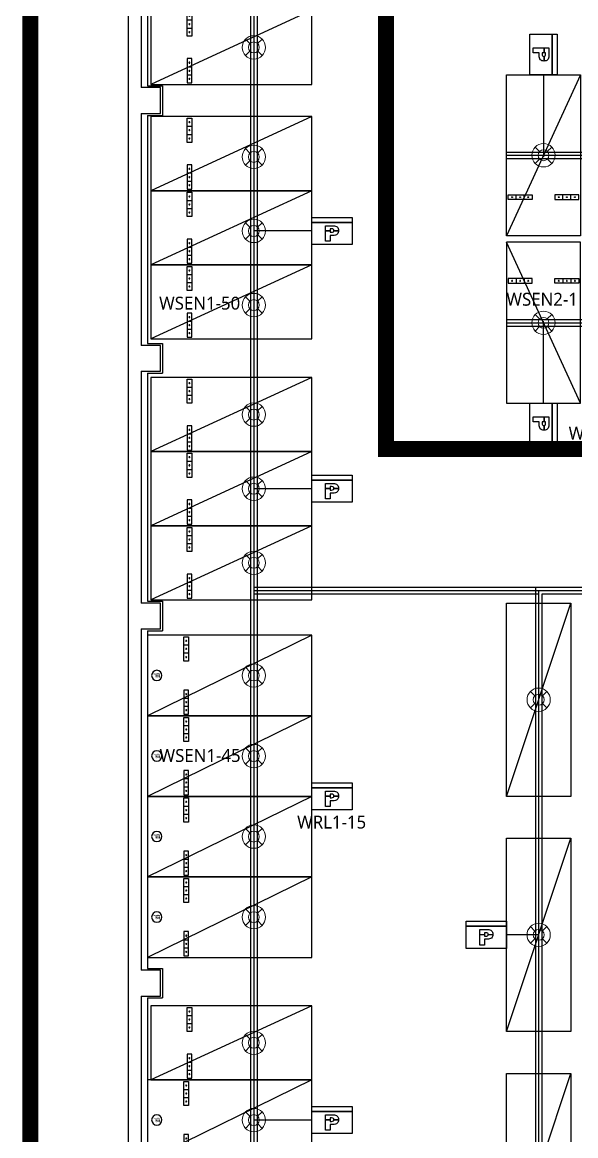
# Model space of a CAD drawing. Header units: millimetres. Extents: x -105683 to 94728, y -31127 to 151123.
# Drawn here: x -21270 to -4073, y -8341 to 26224 of the extents above; entities that cross this region are included whole.
import ezdxf
from ezdxf.enums import TextEntityAlignment as Align

# ---------------------------------------------------------------- set-up
doc = ezdxf.new("R2010")
doc.units = ezdxf.units.MM
doc.linetypes.add('AUDIT_D_080121100638-0', pattern=[0])
doc.linetypes.add('HIDDEN', pattern=[9.525, 6.35, -3.175])
for name, color, linetype in [('e-plan', 9, 'Continuous'), ('E-TEXT', 6, 'Continuous'), ('구역', 5, 'Continuous'), ('레이스웨이', 3, 'Continuous'), ('만공차등', 6, 'Continuous'), ('유도배선', 6, 'Continuous')]:
    doc.layers.add(name, color=color, linetype=linetype)
doc.layers.add('초음파센서', color=1, linetype='AUDIT_D_080121100638-0', lineweight=13)
doc.styles.add('xr_plan$0$신화문자', font='malgun_0.ttf', dxfattribs={"width": 0.9})
doc.styles.add('Xref-지하1층$0$USUN', font='malgun_0.ttf')

# ---------------------------------------------------------------- blocks, each defined once
blk = doc.blocks.new('xr_plan$0$직각주차')
at = {"layer": 'e-plan'}
for p, q in [((2300, 5000), (0, 0)), ((0, 0), (0, 5000)), ((0, 5000), (2300, 5000)), ((2300, 5000), (2300, 0)), ((300, 1125), (300, 1275)), ((550, 1125), (550, 1275)), ((1750, 1125), (1750, 1275)), ((2000, 1125), (2000, 1275)), ((2300, 0), (0, 0))]:
    blk.add_line(p, q, dxfattribs=at)
for points in [[(800, 1275), (800, 1125), (50, 1125), (50, 1275)], [(2250, 1125), (2250, 1275), (1500, 1275), (1500, 1125)]]:
    blk.add_lwpolyline(points, close=True, dxfattribs=at)
for centre in [(175, 1200), (425, 1200), (675, 1200), (1625, 1200), (1875, 1200), (2125, 1200)]:
    blk.add_circle(centre, 15, dxfattribs=at)
blk = doc.blocks.new('xr_plan$0$평행주차')
at = {"layer": 'e-plan'}
for p, q in [((2000, 6000), (0, 0)), ((0, 0), (0, 6000)), ((0, 6000), (2000, 6000)), ((2000, 6000), (2000, 0)), ((2000, 0), (0, 0))]:
    blk.add_line(p, q, dxfattribs=at)
blk = doc.blocks.new('xr_plan$0$확장형주차')
at = {"layer": 'e-plan', "linetype": 'Continuous'}
blk.add_line((2500, 5100), (0, 0), dxfattribs=at)
at = {"layer": 'e-plan'}
for p, q in [((0, 0), (0, 5100)), ((0, 5100), (2500, 5100)), ((2500, 5100), (2500, 0)), ((300, 1125), (300, 1275)), ((550, 1125), (550, 1275)), ((1950, 1125), (1950, 1275)), ((2200, 1125), (2200, 1275)), ((2500, 0), (0, 0))]:
    blk.add_line(p, q, dxfattribs=at)
for points in [[(800, 1275), (800, 1125), (50, 1125), (50, 1275)], [(2450, 1125), (2450, 1275), (1700, 1275), (1700, 1125)]]:
    blk.add_lwpolyline(points, close=True, dxfattribs=at)
for centre, radius in [((175, 1200), 15), ((425, 1200), 15), ((675, 1200), 15), ((1825, 1200), 15), ((2075, 1200), 15), ((2325, 1200), 15), ((1253, 285), 160)]:
    blk.add_circle(centre, radius, dxfattribs=at)
at = {"layer": 'e-plan', "style": 'xr_plan$0$신화문자', "width": 0.8}
blk.add_text('확', height=160, dxfattribs=at).set_placement((1253, 285), align=Align.MIDDLE_CENTER)
blk = doc.blocks.new('Xref-지하1층')
at = {"layer": 'e-plan'}
for p, q in [((-14450, 81000), (-14450, -7897)), ((-14050, 43300), (-14050, 36100)), ((-14050, 35300), (-14050, 28100)), ((-14050, 27300), (-14050, 20100)), ((-14050, 19300), (-14050, 8700)), ((-14050, 7900), (-14050, 300))]:
    blk.add_line(p, q, dxfattribs=at)
at = {"layer": 'e-plan', "linetype": 'Continuous'}
for p, q in [((-13850, 43240), (-13850, 36160)), ((-13850, 36160), (-13390, 36160)), ((-13390, 36160), (-13390, 35240)), ((-13850, 35240), (-13850, 28160)), ((-13850, 35240), (-13390, 35240)), ((-13850, 28160), (-13390, 28160)), ((-13390, 28160), (-13390, 27240)), ((-13850, 27240), (-13850, 20160)), ((-13850, 27240), (-13390, 27240)), ((-13850, 20160), (-13390, 20160)), ((-13390, 20160), (-13390, 19240)), ((-13850, 19240), (-13850, 8760)), ((-13850, 19240), (-13390, 19240)), ((-13850, 8760), (-13390, 8760)), ((-13390, 8760), (-13390, 7840)), ((-13850, 7840), (-13850, 360)), ((-13850, 7840), (-13390, 7840))]:
    blk.add_line(p, q, dxfattribs=at)
at = {"layer": 'e-plan'}
for points in [[(-14050, 35300), (-13450, 35300), (-13450, 36100), (-14050, 36100)], [(-14050, 27300), (-13450, 27300), (-13450, 28100), (-14050, 28100)], [(-14050, 19300), (-13450, 19300), (-13450, 20100), (-14050, 20100)], [(-14050, 7900), (-13450, 7900), (-13450, 8700), (-14050, 8700)]]:
    blk.add_lwpolyline(points, dxfattribs=at)
at = {"layer": 'e-plan', "linetype": 'Continuous', "xscale": -1}
for name, p, rotation in [('xr_plan$0$직각주차', (-13750, 36200), 270), ('xr_plan$0$직각주차', (-13750, 32900), 270), ('xr_plan$0$직각주차', (-13750, 30600), 270), ('xr_plan$0$직각주차', (-2700, 31300), 180), ('xr_plan$0$직각주차', (-13750, 28300), 270), ('xr_plan$0$직각주차', (-13750, 24800), 270), ('xr_plan$0$직각주차', (-13750, 22500), 270), ('xr_plan$0$직각주차', (-13750, 20200), 270), ('xr_plan$0$확장형주차', (-13850, 16600), 270), ('xr_plan$0$확장형주차', (-13850, 14100), 270), ('xr_plan$0$확장형주차', (-13850, 11600), 270), ('xr_plan$0$확장형주차', (-13850, 9100), 270), ('xr_plan$0$직각주차', (-13750, 5300), 270), ('xr_plan$0$확장형주차', (-13850, 2800), 270)]:
    blk.add_blockref(name, p, dxfattribs=dict(at, rotation=rotation))
at = {"layer": 'e-plan', "linetype": 'Continuous'}
blk.add_blockref('xr_plan$0$직각주차', (-2700, 31500), dxfattribs=at)
at = {"layer": 'e-plan', "linetype": 'Continuous', "rotation": 180}
for p in [(-700, 20100), (-700, 12800), (-700, 5500)]:
    blk.add_blockref('xr_plan$0$평행주차', p, dxfattribs=at)
blk = doc.blocks.new('센서')
at = {"layer": '초음파센서'}
for p, q in [((-256, 256), (-120, 119)), ((119, 120), (256, 256)), ((-256, -256), (-119, -120)), ((120, -119), (256, -256))]:
    blk.add_line(p, q, dxfattribs=at)
for major_axis, start_param, end_param in [((0, 362), 2.801804347482335, 9.08498965466192), ((0, 169), 2.862310370331366, 9.145495677510953)]:
    blk.add_ellipse((0, 0), major_axis=major_axis, ratio=1, start_param=start_param, end_param=end_param, dxfattribs=at)
blk = doc.blocks.new('만공차등')
at = {"layer": '만공차등', "color": 2}
for p, q in [((256, 773), (1281, 773)), ((256, 86), (256, 773)), ((1281, 647), (256, 647)), ((256, 647), (1281, 647)), ((1281, 773), (1281, 86)), ((602, 442), (724, 442)), ((602, 436), (724, 436)), ((817, 442), (935, 442)), ((817, 436), (935, 436)), ((1281, 86), (256, 86))]:
    blk.add_line(p, q, dxfattribs=at)
for points in [[(602, 563), (602, 563), (804, 563), (804, 563)], [(602, 442), (602, 509), (602, 563), (602, 563)], [(602, 170), (602, 170), (602, 322), (602, 436)], [(758, 483), (758, 483), (724, 483), (724, 483)], [(724, 483), (724, 483), (724, 463), (724, 442)], [(724, 436), (724, 415), (724, 395), (724, 395)], [(724, 395), (724, 395), (754, 395), (754, 395)], [(790, 316), (790, 316), (724, 316), (724, 316)], [(724, 316), (724, 316), (724, 170), (724, 170)], [(754, 395), (777, 395), (793, 399), (803, 407)], [(805, 470), (797, 479), (781, 483), (758, 483)], [(900, 349), (876, 327), (839, 316), (790, 316)], [(803, 407), (812, 415), (817, 425), (817, 436)], [(804, 563), (848, 563), (881, 552), (902, 531)], [(817, 442), (816, 453), (812, 462), (805, 470)], [(935, 436), (934, 400), (922, 370), (900, 349)], [(724, 170), (724, 170), (602, 170), (602, 170)]]:
    blk.add_open_spline(points, degree=3, dxfattribs=at)
blk.add_open_spline([(902, 531), (924, 510), (935, 481), (935, 442), (935, 442), (935, 442), (935, 442)], degree=3, knots=[0.4989771, 0.4989771, 0.4989771, 0.4989771, 0.9979543, 0.9979543, 0.9979543, 1, 1, 1, 1], dxfattribs=at)

msp = doc.modelspace()

# ---------------------------------------------------------------- linework, layer by layer
at = {"layer": '구역', "color": 7, "linetype": 'HIDDEN', "ltscale": 2, "const_width": 500}
msp.add_lwpolyline([(-21020, 54655), (-21020, -26096), (25870, -26096), (25870, -14964), (31006, -14964), (31006, 45912), (54687, 45912), (54687, 54655)], close=True, dxfattribs=at)
msp.add_lwpolyline([(-9968, 54655), (-9968, 12979), (31006, 12979)], dxfattribs=at)
at = {"layer": '레이스웨이'}
for points in [[(-14175, 47195), (-14175, -18405)], [(-13975, 47195), (-13975, -18405)], [(-6225, 22195), (28475, 22195)], [(-6225, 21995), (28475, 21995)], [(-6225, 16995), (28475, 16995)], [(-6225, 16795), (28475, 16795)], [(-5225, 8676), (-14075, 8676)], [(1106, 7215), (1106, 8676), (-5325, 8676), (-5325, -21055), (24375, -21055)], [(-5225, 8476), (-14075, 8476)], [(906, 7215), (906, 8476), (-5125, 8476), (-5125, -20855), (24375, -20855)]]:
    msp.add_lwpolyline(points, dxfattribs=at)
at = {"layer": '만공차등', "color": 4, "linetype": 'Continuous', "ltscale": 2}
for points in [[(-5075, 24595), (-5075, 22045)], [(-12275, 19745), (-14075, 19745)], [(-5075, 14395), (-5075, 16945)], [(-12275, 11745), (-14075, 11745)], [(-12275, 2195), (-14075, 2195)], [(-5225, -2105), (-6225, -2105)], [(-12275, -7855), (-14075, -7855)]]:
    msp.add_lwpolyline(points, dxfattribs=at)
at = {"layer": '유도배선'}
for points in [[(-14075, 47195), (-14075, -18405)], [(-6225, 22095), (28475, 22095)], [(-6225, 16895), (28475, 16895)], [(-5225, 8576), (-14075, 8576)], [(1006, 7215), (1006, 8576), (-5225, 8576), (-5225, -20955), (24375, -20955)]]:
    msp.add_lwpolyline(points, dxfattribs=at)

# ---------------------------------------------------------------- block references
at = {"layer": 'e-plan'}
msp.add_blockref('Xref-지하1층', (-3525, -11905), dxfattribs=at)
at = {"layer": '만공차등', "xscale": 1.226069819647817, "yscale": 1.226069819647817, "zscale": 1.226069819647817, "rotation": 270}
for p in [(-5601, 26166), (-5601, 14709)]:
    msp.add_blockref('만공차등', p, dxfattribs=at)
at = {"layer": '만공차등', "xscale": 1.226069819647817, "yscale": 1.226069819647817, "zscale": 1.226069819647817}
for p in [(-12589, 19219), (-12589, 11219), (-12589, 1669), (-7796, -2631), (-12589, -8381)]:
    msp.add_blockref('만공차등', p, dxfattribs=at)
at = {"layer": '초음파센서'}
for p in [(-14075, 25445), (-5075, 22095), (-14075, 22045), (-14075, 19745), (-14075, 17445), (-5075, 16895), (-14075, 14045), (-14075, 11745), (-14075, 9445), (-14075, 5945), (-5225, 5195), (-14075, 3445), (-14075, 945), (-14075, -1555), (-5225, -2105), (-14075, -5455), (-14075, -7855)]:
    msp.add_blockref('센서', p, dxfattribs=at)

# ---------------------------------------------------------------- texts
at = {"layer": 'E-TEXT', "style": 'Xref-지하1층$0$USUN'}
for s, p in [('WSEN1-50', (-15758, 17505)), ('WSEN2-1', (-5117, 17626)), ('WRL2-1', (-3371, 13468)), ('WSEN1-45', (-15745, 3463)), ('WRL1-15', (-11657, 1396))]:
    msp.add_text(s, height=400, dxfattribs=at).set_placement(p, align=Align.MIDDLE_CENTER)

doc.saveas('drawing.dxf')
